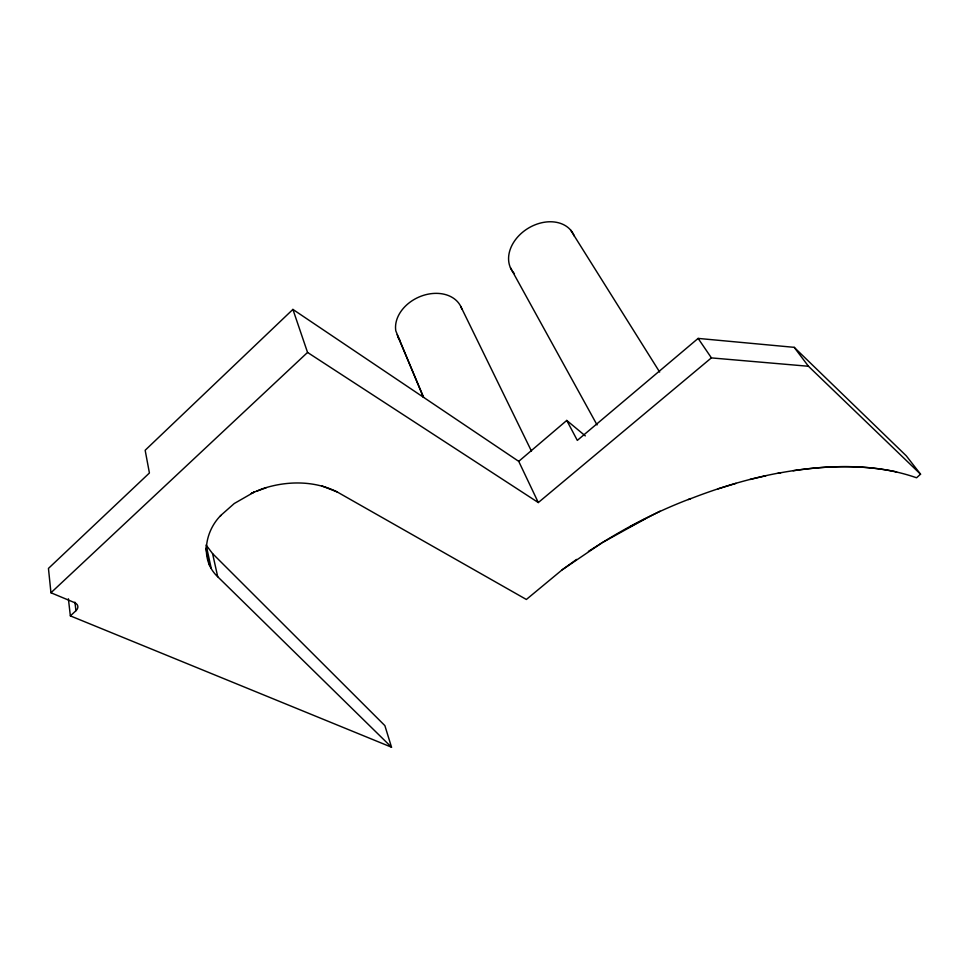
<?xml version="1.0" encoding="UTF-8"?>
<svg xmlns="http://www.w3.org/2000/svg" width="969" height="969" viewBox="0 0 969 969"><rect width="100%" height="100%" fill="white"/><g stroke="black" fill="none" stroke-linecap="round" stroke-linejoin="round"><path stroke-width="1.45" d="M765.825 475.779L750.042 479.449M251.976 493.16L251.274 493.451L254.253 492.046L234.256 503.517L221.065 515.181C204.774 531.291 199.771 560.021 217.722 576.749L391.524 747.208L384.875 725.624L212.574 553.602L206.106 545.026L211.194 568.209M793.126 470.728C834.043 464.745 877.09 463.933 916.565 477.778L920.55 474.192L808.461 366.27L711.343 357.9L538.304 502.56L518.73 461.353L292.904 309.414L145.156 450.27L149.42 472.993L48.45 568.415L50.957 592.762L74.456 602.573A9.157 5.862 -9.5 0 1 75.945 610.724L70.362 615.884L391.524 747.208M50.957 592.762L307.548 352.437L292.904 309.414M220.266 516.271L220.871 515.447M518.73 461.353L566.768 420.437L585.324 435.893M920.55 474.192L906.294 455.854L794.192 347.338L698.128 338.411L577.318 440.386L566.768 420.437M688.317 499.568L690.703 498.587C659.501 510.324 629.693 525.489 601.446 543.173L562.177 569.808L526.361 599.472L337.139 491.925L321.635 485.82M736.028 483.349L718.09 488.848M780.59 472.811L780.772 472.666C749.897 478.298 719.749 487.359 690.522 498.732M896.398 472.024L896.579 471.891C857.565 463.618 817.024 465.992 778.046 473.235M562.177 569.808L576.579 559.416M588.437 551.385L601.446 543.173M602.403 542.567L644.736 519.105M629.789 526.833L660.046 511.184M253.224 492.555L261.969 488.933C286.158 480.733 313.968 480.309 337.139 491.925M256.894 491.101L266.124 487.795M711.403 357.852L698.128 338.411M307.548 352.437L538.304 502.56M794.192 347.338L808.461 366.27M570.571 229.992L659.659 372.06M510.481 267.807L597.049 424.931M461.789 308.917A34.981 26.526 -24.5 0 0 422.702 295.606A34.981 26.526 -24.5 0 0 395.824 330.938L423.308 397.157M460.723 306.361L531.484 451.166M397.157 334.693L423.598 397.278M212.574 553.602L217.722 576.749M205.816 548.2L209.619 565.593M74.928 602.185L75.945 610.724M68.387 598.781L70.362 615.884M399.64 339.828A34.981 26.526 -24.5 0 1 398.126 337.491M514.418 273.658A35.732 27.096 -31.5 0 1 527.56 228.648A35.732 27.096 -31.5 0 1 574.266 236.061"/></g></svg>
